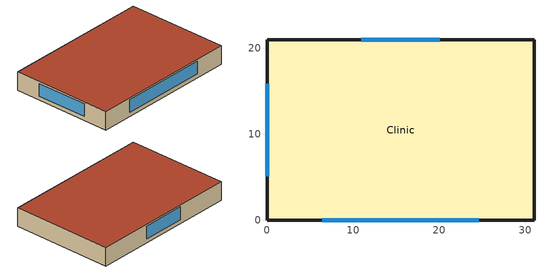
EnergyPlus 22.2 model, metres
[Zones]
Clinic
 floor ground (Slab_Cons): 0,21 31,21 31,0 0,0 z0
 wall outside (ExtWall_LW): 0,0 31,0 31,21 0,21 0,0 z0:3.8
 window (Win_Cons): 6.44,0 24.56,0 / 20.03,21 10.97,21 / 0,15.87 0,5.13 z0.8:3.4
 roof outside (Roof_Conc): 0,0 31,0 31,21 0,21 z3.8
[Building]
T1-test-02: 0, Suburbs, 0.04, 0.4, FullExterior, 25, 6
[Material]
Render: MediumRough, 0.02, 0.72, 1900, 1000, 0.9, 0.7, 0.7
WallIns: MediumRough, 0.0713, 0.04, 30, 1400, 0.9, 0.7, 0.7
Gypsum13: MediumRough, 0.0127, 0.16, 784.9, 830, 0.9, 0.7, 0.7
Concrete100: MediumRough, 0.1016, 1.311, 2240, 836.8, 0.9, 0.7, 0.7
Carpet: MediumRough, 0.0127, 0.06, 288, 1380, 0.9, 0.7, 0.7
Membrane10: MediumRough, 0.0095, 0.16, 1121.3, 1460, 0.9, 0.7, 0.7
RoofIns: MediumRough, 0.1002, 0.04, 30, 1400, 0.9, 0.7, 0.7
[Construction]
ExtWall_LW: Render, WallIns, Gypsum13
Roof_Conc: Membrane10, RoofIns, Concrete100
Slab_Cons: Concrete100, Carpet
Win_Cons: Glazing
[WindowMaterial:SimpleGlazingSystem]
Glazing: 2.9, 0.58, 0.75
[Zone]
Clinic: 0, 0, 0, 0, 1, 1, autocalculate, autocalculate
[People]
Clinic_People: Clinic, OCC_SCH, Area/Person, , , 13.5, 0.3, autocalculate, ACTIVITY_SCH
[Lights]
Clinic_Lights: Clinic, LTG_SCH, Watts/Area, , 9.1, , 0, 0.5, 0.2
[ElectricEquipment]
Clinic_Equip: Clinic, EQP_SCH, Watts/Area, , 9.2, , 0, 0.3, 0
[ZoneInfiltration:DesignFlowRate]
Clinic_Infil: Clinic, ALWAYS_ON, AirChanges/Hour, , , , 0.5, 1, 0, 0, 0
[HVACTemplate:Thermostat]
Tstat: HTGSETP_SCH, , CLGSETP_SCH
[HVACTemplate:Zone:IdealLoadsAirSystem]
Clinic: Tstat
[Schedule:Compact]
ALWAYS_ON: Fraction, Through: 12/31, For: AllDays, Until: 24:00, 1
OCC_SCH: Fraction, Through: 12/31, For: Weekdays SummerDesignDay WinterDesignDay, Until: 07:00, 0, Until: 19:00, 1, Until: 24:00, 0, For: Saturday, Until: 08:00, 0, Until: 13:00, 1, Until: 24:00, 0, For: AllOtherDays, Until: 24:00, 0
LTG_SCH: Fraction, Through: 12/31, For: Weekdays SummerDesignDay WinterDesignDay, Until: 07:00, 0.1, Until: 19:00, 1, Until: 24:00, 0.1, For: Saturday, Until: 08:00, 0.1, Until: 13:00, 1, Until: 24:00, 0.1, For: AllOtherDays, Until: 24:00, 0.1
EQP_SCH: Fraction, Through: 12/31, For: Weekdays SummerDesignDay WinterDesignDay, Until: 07:00, 0.35, Until: 19:00, 1, Until: 24:00, 0.35, For: Saturday, Until: 08:00, 0.35, Until: 13:00, 1, Until: 24:00, 0.35, For: AllOtherDays, Until: 24:00, 0.35
HTGSETP_SCH: Temperature, Through: 12/31, For: Weekdays SummerDesignDay WinterDesignDay, Until: 07:00, 17, Until: 19:00, 21.5, Until: 24:00, 17, For: Saturday, Until: 08:00, 17, Until: 13:00, 21.5, Until: 24:00, 17, For: AllOtherDays, Until: 24:00, 17
CLGSETP_SCH: Temperature, Through: 12/31, For: Weekdays SummerDesignDay WinterDesignDay, Until: 07:00, 30, Until: 19:00, 23, Until: 24:00, 30, For: Saturday, Until: 08:00, 30, Until: 13:00, 23, Until: 24:00, 30, For: AllOtherDays, Until: 24:00, 30
ACTIVITY_SCH: Any, Through: 12/31, For: AllDays, Until: 24:00, 130
